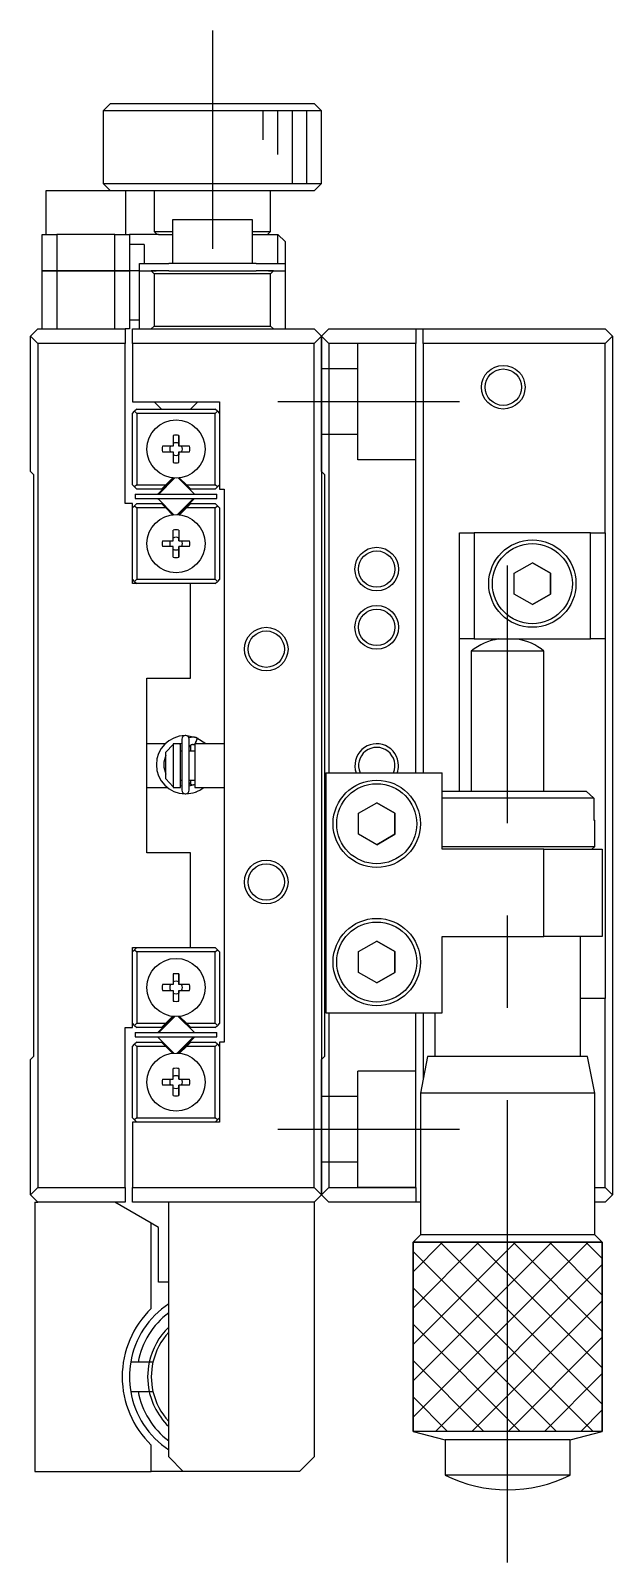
# Model space of a CAD drawing. Extents: x 10 to 427, y 10 to 256.
# Drawn here: x 30.8 to 70.8, y 96.7 to 202 of the extents above; entities that cross this region are included whole.
import ezdxf

# ---------------------------------------------------------------- set-up
doc = ezdxf.new("R2010")
doc.units = 0
doc.linetypes.add('CENTER', pattern=[50.8, 31.75, -6.35, 6.35, -6.35])
doc.linetypes.add('DASHED', pattern=[19.05, 12.7, -6.35])
doc.layers.get('0').update_dxf_attribs({"linetype": 'CONTINUOUS'})
doc.layers.add('CENTER', color=1, linetype='CENTER')

msp = doc.modelspace()

# ---------------------------------------------------------------- linework, layer by layer
at = {"color": 7, "linetype": 'CONTINUOUS'}
for p, q in [((36.26, 197), (35.76, 196.5)), ((36.26, 197), (50.26, 197)), ((50.76, 196.5), (50.26, 197)), ((50.76, 196.5), (35.76, 196.5)), ((35.76, 196.5), (35.76, 191.5)), ((50.76, 191.5), (50.76, 196.5)), ((37.31, 191), (31.81, 191)), ((31.81, 191), (31.81, 188)), ((35.76, 191.5), (50.76, 191.5)), ((35.76, 191.5), (36.26, 191)), ((50.26, 191), (37.31, 191)), ((37.31, 188), (37.31, 191)), ((39.26, 191), (39.26, 188.2)), ((47.26, 188.2), (47.26, 191)), ((50.26, 191), (50.76, 191.5)), ((46.01, 189), (40.51, 189)), ((40.51, 189), (40.51, 186)), ((46.01, 186), (46.01, 189)), ((31.56, 185.5), (31.56, 188)), ((31.56, 188), (32.56, 188)), ((32.56, 188), (32.56, 185.5)), ((36.56, 188), (32.56, 188)), ((36.56, 185.5), (36.56, 188)), ((36.56, 188), (37.56, 188)), ((37.56, 188), (37.56, 185.5)), ((39.56, 188), (37.56, 188)), ((39.26, 188.2), (40.51, 188.2)), ((39.26, 188.2), (39.46, 188)), ((39.56, 188), (40.51, 188)), ((46.01, 188.2), (47.26, 188.2)), ((46.01, 188), (47.76, 188)), ((47.06, 188), (47.26, 188.2)), ((47.76, 186), (47.76, 188)), ((47.76, 188), (48.26, 187.5)), ((48.26, 187.5), (48.26, 186)), ((38.56, 187.3), (37.56, 187.3)), ((38.56, 187.3), (38.56, 186)), ((32.56, 185.5), (31.56, 185.5)), ((31.56, 181.5), (31.56, 185.5)), ((31.56, 185.5), (32.56, 185.5)), ((32.56, 185.5), (36.56, 185.5)), ((32.56, 185.5), (32.56, 181.5)), ((36.56, 185.5), (32.56, 185.5)), ((37.56, 185.5), (36.56, 185.5)), ((36.56, 181.5), (36.56, 185.5)), ((36.56, 185.5), (37.56, 185.5)), ((37.56, 185.5), (37.56, 181.5)), ((38.26, 185.5), (37.56, 185.5)), ((38.26, 185.5), (38.26, 186)), ((38.26, 186), (40.26, 186)), ((38.26, 181.5), (38.26, 185.5)), ((38.26, 185.5), (39.06, 185.5)), ((39.26, 185.3), (39.06, 185.5)), ((39.06, 185.5), (39.39, 185.5)), ((39.39, 185.5), (39.06, 185.5)), ((39.26, 185.3), (39.26, 181.7)), ((47.26, 185.3), (39.26, 185.3)), ((40.26, 185.5), (39.39, 185.5)), ((46.26, 186), (40.26, 186)), ((40.26, 185.5), (46.26, 185.5)), ((46.26, 186), (48.26, 186)), ((47.13, 185.5), (46.26, 185.5)), ((47.13, 185.5), (47.46, 185.5)), ((47.46, 185.5), (47.13, 185.5)), ((47.46, 185.5), (47.26, 185.3)), ((47.26, 181.7), (47.26, 185.3)), ((47.46, 185.5), (48.26, 185.5)), ((48.26, 186), (48.26, 185.5)), ((48.26, 185.5), (48.26, 181.5)), ((38.26, 182.1), (37.56, 182.1)), ((30.76, 181), (31.26, 181.5)), ((31.26, 181.5), (37.26, 181.5)), ((37.56, 181.5), (37.26, 181.5)), ((37.26, 181.5), (37.26, 180.5)), ((37.76, 181.5), (50.26, 181.5)), ((37.76, 180.5), (37.76, 181.5)), ((39.06, 181.5), (39.26, 181.7)), ((39.26, 181.7), (47.26, 181.7)), ((47.26, 181.7), (47.46, 181.5)), ((50.76, 181), (50.26, 181.5)), ((50.76, 181), (51.26, 181.5)), ((51.26, 181.5), (57.26, 181.5)), ((57.26, 181.5), (57.26, 180.5)), ((57.26, 181.5), (57.76, 181.5)), ((57.76, 181.5), (70.26, 181.5)), ((57.76, 180.5), (57.76, 181.5)), ((70.76, 181), (70.26, 181.5)), ((31.26, 180.5), (30.76, 181)), ((30.76, 171.7), (30.76, 181)), ((37.26, 180.5), (31.26, 180.5)), ((31.26, 180.5), (31.26, 122.5)), ((37.26, 169.5), (37.26, 180.5)), ((37.76, 180.5), (37.76, 176.5)), ((50.26, 180.5), (37.76, 180.5)), ((50.26, 180.5), (50.76, 181)), ((50.26, 122.5), (50.26, 180.5)), ((50.76, 181), (50.76, 122)), ((51.26, 180.5), (50.76, 181)), ((50.76, 171.7), (50.76, 181)), ((57.26, 180.5), (51.26, 180.5)), ((51.26, 180.5), (51.26, 151)), ((57.26, 151), (57.26, 180.5)), ((57.76, 180.5), (57.76, 151)), ((70.26, 180.5), (57.76, 180.5)), ((70.26, 180.5), (70.76, 181)), ((70.26, 167.5), (70.26, 180.5)), ((70.76, 181), (70.76, 122)), ((37.76, 176.5), (43.76, 176.5)), ((37.76, 175.7), (37.91, 175.85)), ((38.06, 176), (37.91, 175.85)), ((37.91, 175.85), (38.06, 175.7)), ((38.06, 176), (43.46, 176)), ((39.26, 176.5), (39.51, 176.25)), ((39.51, 176.25), (39.76, 176)), ((41.76, 176), (42.01, 176.25)), ((42.01, 176.25), (42.26, 176.5)), ((43.61, 175.85), (43.46, 176)), ((43.46, 175.7), (43.61, 175.85)), ((43.61, 175.85), (43.76, 175.7)), ((43.76, 176.5), (43.76, 170.5)), ((37.76, 170.8), (37.76, 175.7)), ((43.46, 175.7), (38.06, 175.7)), ((38.06, 175.7), (38.06, 170.8)), ((43.46, 170.8), (43.46, 175.7)), ((40.56, 174.18), (40.56, 173.45)), ((40.96, 173.45), (40.96, 174.18)), ((40.96, 174.18), (40.96, 173.64)), ((40.56, 173.45), (39.83, 173.45)), ((39.83, 173.05), (40.56, 173.05)), ((40.56, 173.05), (40.56, 172.32)), ((40.96, 173.64), (40.96, 173.45)), ((41.69, 173.45), (40.96, 173.45)), ((40.96, 172.32), (40.96, 173.05)), ((40.96, 173.05), (41.69, 173.05)), ((40.96, 173.05), (40.96, 172.86)), ((40.96, 172.32), (40.96, 172.86)), ((30.76, 171.7), (30.96, 171.5)), ((50.76, 171.7), (50.96, 171.5)), ((30.96, 171.5), (30.96, 131.5)), ((37.91, 170.65), (37.76, 170.8)), ((38.06, 170.8), (37.91, 170.65)), ((37.91, 170.65), (38.06, 170.5)), ((38.06, 170.8), (40.06, 170.8)), ((40.59, 171.24), (39.53, 170.18)), ((39.57, 170.15), (40.66, 171.24)), ((39.76, 170.5), (40.06, 170.8)), ((40.06, 170.8), (40.52, 171.26)), ((42, 170.18), (40.94, 171.24)), ((41, 171.26), (41.47, 170.8)), ((41.47, 170.8), (43.46, 170.8)), ((41.47, 170.8), (41.77, 170.5)), ((43.61, 170.65), (43.46, 170.8)), ((43.46, 170.5), (43.61, 170.65)), ((43.76, 170.8), (43.61, 170.65)), ((50.96, 171.5), (50.96, 131.5)), ((37.76, 169.5), (37.26, 169.5)), ((37.76, 164), (37.76, 169.5)), ((38.06, 169.5), (37.91, 169.35)), ((37.96, 170.15), (37.96, 169.85)), ((37.96, 170.15), (43.56, 170.15)), ((37.96, 169.85), (43.56, 169.85)), ((39.76, 170.5), (38.06, 170.5)), ((38.06, 169.5), (39.76, 169.5)), ((39.53, 169.82), (40.59, 168.76)), ((40.06, 169.2), (39.76, 169.5)), ((40.94, 168.76), (42, 169.82)), ((41.96, 169.85), (41.43, 169.33)), ((41.77, 169.5), (41.47, 169.2)), ((43.46, 170.5), (41.77, 170.5)), ((41.77, 169.5), (43.46, 169.5)), ((43.61, 169.35), (43.46, 169.5)), ((43.56, 169.85), (43.56, 170.15)), ((43.76, 170.5), (44.06, 170.5)), ((44.06, 170.5), (44.06, 132.5)), ((37.76, 169.2), (37.91, 169.35)), ((37.91, 169.35), (38.06, 169.2)), ((40.06, 169.2), (38.06, 169.2)), ((38.06, 169.2), (38.06, 164.3)), ((40.52, 168.74), (40.06, 169.2)), ((41.43, 169.33), (40.87, 168.76)), ((41.47, 169.2), (41, 168.74)), ((43.46, 169.2), (41.47, 169.2)), ((43.46, 169.2), (43.61, 169.35)), ((43.46, 164.3), (43.46, 169.2)), ((43.61, 169.35), (43.76, 169.2)), ((43.76, 169.2), (43.76, 164.3)), ((40.56, 166.95), (40.56, 167.68)), ((40.96, 167.68), (40.96, 166.95)), ((40.96, 167.68), (40.96, 167.14)), ((60.26, 160.2), (60.26, 167.5)), ((60.26, 167.5), (61.26, 167.5)), ((61.26, 167.5), (61.26, 160.2)), ((69.26, 167.5), (61.26, 167.5)), ((69.26, 160.2), (69.26, 167.5)), ((69.26, 167.5), (70.26, 167.5)), ((70.26, 167.5), (70.26, 160.2)), ((39.83, 166.95), (40.56, 166.95)), ((40.56, 166.55), (39.83, 166.55)), ((40.56, 165.82), (40.56, 166.55)), ((40.96, 166.95), (40.96, 167.14)), ((40.96, 166.95), (41.69, 166.95)), ((40.96, 166.55), (40.96, 165.82)), ((41.69, 166.55), (40.96, 166.55)), ((40.96, 166.36), (40.96, 166.55)), ((40.96, 165.82), (40.96, 166.36)), ((64.01, 164.72), (65.26, 165.44)), ((65.26, 165.44), (66.51, 164.72)), ((66.51, 164.72), (65.26, 165.44)), ((37.91, 164.15), (37.76, 164.3)), ((38.06, 164.3), (37.91, 164.15)), ((38.06, 164.3), (43.46, 164.3)), ((43.61, 164.15), (43.46, 164.3)), ((43.76, 164.3), (43.61, 164.15)), ((64.01, 163.28), (64.01, 164.72)), ((66.51, 164.72), (66.51, 163.28)), ((66.51, 163.28), (66.51, 164.72)), ((41.76, 164), (37.76, 164)), ((37.91, 164.15), (38.06, 164)), ((43.46, 164), (41.76, 164)), ((41.76, 157.5), (41.76, 164)), ((43.46, 164), (43.61, 164.15)), ((65.26, 162.56), (64.01, 163.28)), ((66.51, 163.28), (65.26, 162.56)), ((65.26, 162.56), (66.51, 163.28)), ((61.26, 160.2), (60.26, 160.2)), ((60.26, 149.75), (60.26, 160.2)), ((61.26, 160.2), (69.26, 160.2)), ((70.26, 160.2), (69.26, 160.2)), ((70.26, 160.2), (70.26, 135.5)), ((64.65, 159.37), (61.06, 159.37)), ((61.06, 159.37), (61.06, 149.75)), ((66.06, 159.37), (64.65, 159.37)), ((66.06, 149.75), (66.06, 159.37)), ((38.76, 157.5), (41.76, 157.5)), ((38.76, 145.5), (38.76, 157.5)), ((40.03, 153), (38.76, 153)), ((40.06, 152.42), (40.56, 152.95)), ((40.56, 153), (40.56, 152.95)), ((41.06, 153), (40.56, 153)), ((40.56, 152.95), (40.56, 150.05)), ((41, 153), (41.17, 153.04)), ((41.06, 150), (41.06, 153)), ((41.17, 153.31), (41.17, 149.81)), ((42.21, 153.39), (41.44, 153.56)), ((41.66, 153.41), (41.64, 153.41)), ((41.7, 153.42), (41.66, 153.41)), ((41.67, 149.81), (41.67, 153.31)), ((41.67, 152.77), (41.68, 152.78)), ((41.67, 152.75), (41.67, 152.77)), ((41.67, 152.74), (41.67, 152.75)), ((41.67, 152.73), (41.67, 152.74)), ((41.67, 152.72), (41.67, 152.73)), ((41.67, 152.71), (41.67, 152.72)), ((41.68, 152.8), (41.69, 152.81)), ((41.68, 152.79), (41.68, 152.8)), ((41.68, 152.78), (41.68, 152.79)), ((41.69, 152.82), (41.7, 152.83)), ((41.69, 152.81), (41.69, 152.82)), ((41.73, 153.43), (41.7, 153.42)), ((41.7, 152.83), (41.71, 152.84)), ((41.71, 152.85), (41.72, 152.86)), ((41.71, 152.84), (41.71, 152.85)), ((41.72, 152.86), (41.73, 152.87)), ((41.77, 153.44), (41.73, 153.43)), ((41.73, 152.87), (41.74, 152.88)), ((41.74, 152.88), (41.75, 152.89)), ((41.75, 152.9), (41.76, 152.91)), ((41.75, 152.89), (41.75, 152.9)), ((41.76, 152.91), (41.77, 152.91)), ((41.76, 152.9), (41.76, 152.5)), ((41.81, 153.45), (41.77, 153.44)), ((41.77, 152.91), (41.78, 152.92)), ((41.78, 152.92), (41.8, 152.93)), ((41.8, 152.93), (41.81, 152.93)), ((41.84, 153.45), (41.81, 153.45)), ((41.81, 152.93), (41.82, 152.94)), ((41.82, 152.94), (41.83, 152.94)), ((41.83, 152.94), (41.84, 152.94)), ((41.88, 153.45), (41.84, 153.45)), ((41.84, 152.94), (41.85, 152.95)), ((41.85, 152.95), (41.86, 152.95)), ((41.86, 152.95), (41.88, 152.95)), ((41.92, 153.46), (41.88, 153.45)), ((41.88, 152.95), (41.89, 152.95)), ((41.89, 152.95), (41.9, 152.96)), ((41.9, 152.96), (41.91, 152.96)), ((41.91, 152.96), (41.93, 152.95)), ((41.95, 153.45), (41.92, 153.46)), ((41.93, 152.95), (41.94, 152.95)), ((41.94, 152.95), (41.95, 152.95)), ((41.99, 153.45), (41.95, 153.45)), ((41.95, 152.95), (41.96, 152.95)), ((41.96, 152.95), (41.98, 152.95)), ((41.98, 152.95), (41.99, 152.94)), ((42.03, 153.45), (41.99, 153.45)), ((41.99, 152.94), (42, 152.94)), ((42, 152.94), (42.01, 152.94)), ((42.02, 152.93), (42.01, 152.94)), ((42.01, 152.94), (42.06, 152.91)), ((42.02, 152.94), (42.01, 152.94)), ((42.01, 152.94), (42.01, 152.94)), ((42.01, 152.94), (42.01, 152.94)), ((42.07, 153), (42.02, 152.93)), ((42.03, 152.95), (42.02, 152.95)), ((42.02, 152.95), (42.02, 152.94)), ((42.06, 153.44), (42.03, 153.45)), ((42.04, 152.97), (42.03, 152.96)), ((42.03, 152.96), (42.03, 152.95)), ((42.05, 152.98), (42.04, 152.97)), ((42.06, 153), (42.05, 152.99)), ((42.05, 152.99), (42.05, 152.98)), ((42.1, 153.43), (42.06, 153.44)), ((42.07, 153.02), (42.06, 153)), ((42.06, 153), (42.06, 150)), ((44.06, 153), (42.06, 153)), ((42.21, 153.39), (42.07, 153)), ((42.08, 153.04), (42.07, 153.03)), ((42.07, 153.03), (42.07, 153.02)), ((42.09, 153.06), (42.08, 153.04)), ((42.1, 153.08), (42.09, 153.06)), ((42.14, 153.42), (42.1, 153.43)), ((42.11, 153.09), (42.1, 153.08)), ((42.12, 153.13), (42.11, 153.11)), ((42.11, 153.11), (42.11, 153.09)), ((42.13, 153.15), (42.12, 153.13)), ((42.14, 153.16), (42.13, 153.15)), ((42.17, 153.41), (42.14, 153.42)), ((42.15, 153.18), (42.14, 153.16)), ((42.16, 153.22), (42.15, 153.2)), ((42.15, 153.2), (42.15, 153.18)), ((42.17, 153.24), (42.16, 153.22)), ((42.2, 153.4), (42.17, 153.41)), ((42.18, 153.27), (42.17, 153.25)), ((42.17, 153.25), (42.17, 153.24)), ((42.19, 153.3), (42.18, 153.29)), ((42.18, 153.29), (42.18, 153.27)), ((42.2, 153.33), (42.19, 153.31)), ((42.19, 153.31), (42.19, 153.3)), ((42.2, 153.4), (42.2, 153.39)), ((42.8, 153), (42.2, 153.39)), ((42.2, 153.39), (42.21, 153.39)), ((42.21, 153.37), (42.2, 153.36)), ((42.2, 153.36), (42.2, 153.35)), ((42.2, 153.35), (42.2, 153.34)), ((42.2, 153.34), (42.2, 153.33)), ((42.28, 153.36), (42.21, 153.39)), ((42.21, 153.39), (42.21, 153.39)), ((42.21, 153.39), (42.21, 153.39)), ((42.21, 153.39), (42.21, 153.38)), ((42.21, 153.38), (42.21, 153.38)), ((42.21, 153.38), (42.21, 153.37)), ((40.06, 150.58), (40.06, 152.42)), ((41.17, 152.5), (41.06, 152.5)), ((41.17, 152.5), (41.06, 152.5)), ((42.06, 152.5), (41.67, 152.5)), ((41.76, 152.5), (41.67, 152.5)), ((40.56, 150.05), (40.06, 150.58)), ((51.06, 151), (51.06, 134.5)), ((51.06, 151), (59.06, 151)), ((59.06, 145.75), (59.06, 151)), ((38.76, 150), (40.16, 150)), ((40.56, 150.05), (40.56, 150)), ((40.56, 150), (41.06, 150)), ((41.06, 150.5), (41.17, 150.5)), ((41.06, 150.5), (41.17, 150.5)), ((41.17, 150.08), (41.06, 150.1)), ((41.67, 150.5), (42.06, 150.5)), ((41.67, 150.5), (41.76, 150.5)), ((41.67, 150.4), (41.67, 150.41)), ((41.67, 150.39), (41.67, 150.4)), ((41.67, 150.38), (41.67, 150.39)), ((41.67, 150.37), (41.67, 150.38)), ((41.67, 150.36), (41.67, 150.37)), ((41.67, 150.34), (41.67, 150.36)), ((41.68, 150.33), (41.67, 150.34)), ((42.06, 150.2), (41.67, 150.08)), ((41.68, 150.32), (41.68, 150.33)), ((41.69, 150.31), (41.68, 150.32)), ((41.69, 150.3), (41.69, 150.31)), ((41.7, 150.29), (41.69, 150.3)), ((41.7, 150.28), (41.7, 150.29)), ((41.71, 150.27), (41.7, 150.28)), ((41.72, 150.26), (41.71, 150.27)), ((41.72, 150.25), (41.72, 150.26)), ((41.73, 150.24), (41.72, 150.25)), ((41.74, 150.23), (41.73, 150.24)), ((41.75, 150.22), (41.74, 150.23)), ((41.76, 150.21), (41.75, 150.22)), ((41.76, 150.5), (41.76, 150.21)), ((41.77, 150.2), (41.76, 150.21)), ((41.78, 150.2), (41.77, 150.2)), ((41.79, 150.19), (41.78, 150.2)), ((41.8, 150.19), (41.79, 150.19)), ((41.81, 150.18), (41.8, 150.19)), ((41.82, 150.17), (41.81, 150.18)), ((41.84, 150.17), (41.82, 150.17)), ((41.85, 150.17), (41.84, 150.17)), ((41.86, 150.16), (41.85, 150.17)), ((41.87, 150.16), (41.86, 150.16)), ((41.88, 150.16), (41.87, 150.16)), ((41.9, 150.16), (41.88, 150.16)), ((41.91, 150.16), (41.9, 150.16)), ((41.92, 150.16), (41.91, 150.16)), ((41.93, 150.16), (41.92, 150.16)), ((41.95, 150.16), (41.93, 150.16)), ((41.96, 150.16), (41.95, 150.16)), ((41.97, 150.17), (41.96, 150.16)), ((41.98, 150.17), (41.97, 150.17)), ((41.99, 150.17), (41.98, 150.17)), ((42.01, 150.18), (41.99, 150.17)), ((42.01, 150.18), (42, 150.18)), ((42.01, 150.18), (42.01, 150.18)), ((42.06, 150), (44.06, 150)), ((42.14, 149.69), (42.14, 149.7)), ((42.14, 149.7), (42.14, 149.7)), ((42.14, 149.7), (42.14, 149.7)), ((42.14, 149.7), (42.14, 149.7)), ((42.14, 149.7), (42.15, 149.7)), ((42.15, 149.7), (42.15, 149.7)), ((42.15, 149.7), (42.15, 149.7)), ((42.15, 149.7), (42.15, 149.7)), ((42.15, 149.7), (42.16, 149.7)), ((42.16, 149.7), (42.2, 149.72)), ((42.2, 149.72), (42.2, 149.72)), ((42.2, 149.72), (42.2, 149.72)), ((42.2, 149.72), (42.2, 149.72)), ((59.06, 149.75), (68.97, 149.75)), ((68.97, 149.75), (69.48, 149.25)), ((53.31, 148.22), (54.56, 148.94)), ((54.56, 148.94), (55.81, 148.22)), ((55.81, 148.22), (54.56, 148.94)), ((69.48, 149.25), (59.06, 149.25)), ((69.48, 149.25), (69.48, 147.75)), ((53.31, 146.78), (53.31, 148.22)), ((55.81, 148.22), (55.81, 146.78)), ((55.81, 146.78), (55.81, 148.22)), ((69.48, 147.75), (69.56, 147.75)), ((69.56, 145.95), (69.56, 147.75)), ((54.56, 146.06), (53.31, 146.78)), ((55.81, 146.78), (54.56, 146.06)), ((54.56, 146.06), (55.81, 146.78)), ((41.76, 145.5), (38.76, 145.5)), ((41.76, 139), (41.76, 145.5)), ((59.06, 145.95), (69.56, 145.95)), ((66.06, 145.75), (59.06, 145.75)), ((66.06, 139.75), (66.06, 145.75)), ((66.06, 145.75), (70.06, 145.75)), ((69.36, 145.75), (69.56, 145.95)), ((70.06, 145.75), (70.06, 139.75)), ((37.76, 139), (41.76, 139)), ((37.76, 133.5), (37.76, 139)), ((38.06, 139), (37.91, 138.85)), ((41.76, 139), (43.46, 139)), ((43.61, 138.85), (43.46, 139)), ((53.31, 138.72), (54.56, 139.44)), ((54.56, 139.44), (55.81, 138.72)), ((55.81, 138.72), (54.56, 139.44)), ((59.06, 134.5), (59.06, 139.75)), ((59.06, 139.75), (66.06, 139.75)), ((70.06, 139.75), (66.06, 139.75)), ((68.56, 131.5), (68.56, 139.75)), ((37.76, 138.7), (37.91, 138.85)), ((37.91, 138.85), (38.06, 138.7)), ((43.46, 138.7), (38.06, 138.7)), ((38.06, 138.7), (38.06, 133.8)), ((43.46, 138.7), (43.61, 138.85)), ((43.46, 133.8), (43.46, 138.7)), ((43.61, 138.85), (43.76, 138.7)), ((43.76, 138.7), (43.76, 133.8)), ((53.31, 137.28), (53.31, 138.72)), ((55.81, 138.72), (55.81, 137.28)), ((55.81, 137.28), (55.81, 138.72)), ((40.56, 137.18), (40.56, 136.45)), ((40.96, 136.45), (40.96, 137.18)), ((40.96, 137.18), (40.96, 136.64)), ((54.56, 136.56), (53.31, 137.28)), ((55.81, 137.28), (54.56, 136.56)), ((54.56, 136.56), (55.81, 137.28)), ((40.56, 136.45), (39.83, 136.45)), ((39.83, 136.05), (40.56, 136.05)), ((40.56, 136.05), (40.56, 135.32)), ((40.96, 136.64), (40.96, 136.45)), ((41.69, 136.45), (40.96, 136.45)), ((40.96, 135.32), (40.96, 136.05)), ((40.96, 136.05), (41.69, 136.05)), ((40.96, 136.05), (40.96, 135.86)), ((40.96, 135.32), (40.96, 135.86)), ((70.26, 135.5), (68.56, 135.5)), ((70.26, 122.5), (70.26, 135.5)), ((37.91, 133.65), (37.76, 133.8)), ((38.06, 133.8), (37.91, 133.65)), ((38.06, 133.8), (40.06, 133.8)), ((40.59, 134.24), (39.53, 133.18)), ((39.57, 133.15), (40.09, 133.67)), ((39.76, 133.5), (40.06, 133.8)), ((40.06, 133.8), (40.52, 134.26)), ((40.09, 133.67), (40.66, 134.24)), ((42, 133.18), (40.94, 134.24)), ((41, 134.26), (41.47, 133.8)), ((41.47, 133.8), (43.46, 133.8)), ((41.47, 133.8), (41.77, 133.5)), ((43.61, 133.65), (43.46, 133.8)), ((43.76, 133.8), (43.61, 133.65)), ((51.06, 134.5), (59.06, 134.5)), ((51.26, 134.5), (51.26, 122.5)), ((57.26, 122.5), (57.26, 134.5)), ((57.76, 134.5), (57.76, 130)), ((58.56, 134.5), (58.56, 131.5)), ((37.26, 133.5), (37.76, 133.5)), ((37.26, 122.5), (37.26, 133.5)), ((37.91, 133.65), (38.06, 133.5)), ((37.96, 133.15), (37.96, 132.85)), ((37.96, 133.15), (43.56, 133.15)), ((37.96, 132.85), (43.56, 132.85)), ((39.76, 133.5), (38.06, 133.5)), ((39.53, 132.82), (40.59, 131.76)), ((41.96, 132.85), (40.87, 131.76)), ((40.94, 131.76), (42, 132.82)), ((43.46, 133.5), (41.77, 133.5)), ((43.46, 133.5), (43.61, 133.65)), ((43.56, 132.85), (43.56, 133.15)), ((37.76, 132.2), (37.91, 132.35)), ((37.76, 127.3), (37.76, 132.2)), ((38.06, 132.5), (37.91, 132.35)), ((37.91, 132.35), (38.06, 132.2)), ((38.06, 132.5), (39.76, 132.5)), ((38.06, 132.2), (38.06, 127.3)), ((40.06, 132.2), (38.06, 132.2)), ((40.06, 132.2), (39.76, 132.5)), ((40.52, 131.74), (40.06, 132.2)), ((41.47, 132.2), (41, 131.74)), ((41.77, 132.5), (41.47, 132.2)), ((43.46, 132.2), (41.47, 132.2)), ((41.77, 132.5), (43.46, 132.5)), ((43.61, 132.35), (43.46, 132.5)), ((43.46, 132.2), (43.61, 132.35)), ((43.46, 127.3), (43.46, 132.2)), ((43.61, 132.35), (43.76, 132.2)), ((43.76, 132.5), (43.76, 127)), ((44.06, 132.5), (43.76, 132.5)), ((30.96, 131.5), (30.76, 131.3)), ((30.76, 122), (30.76, 131.3)), ((40.56, 129.95), (40.56, 130.68)), ((40.96, 130.68), (40.96, 129.95)), ((40.96, 130.68), (40.96, 130.14)), ((50.96, 131.5), (50.76, 131.3)), ((50.76, 122), (50.76, 131.3)), ((58.06, 131.5), (57.56, 129)), ((65.95, 131.5), (58.06, 131.5)), ((69.06, 131.5), (65.95, 131.5)), ((69.56, 129), (69.06, 131.5)), ((39.83, 129.95), (40.56, 129.95)), ((40.56, 129.55), (39.83, 129.55)), ((40.56, 128.82), (40.56, 129.55)), ((40.96, 129.95), (40.96, 130.14)), ((40.96, 129.95), (41.69, 129.95)), ((40.96, 129.55), (40.96, 128.82)), ((41.69, 129.55), (40.96, 129.55)), ((40.96, 129.36), (40.96, 129.55)), ((40.96, 128.82), (40.96, 129.36)), ((66.17, 129), (57.56, 129)), ((57.56, 129), (57.56, 119.25)), ((69.56, 129), (66.17, 129)), ((69.56, 119.25), (69.56, 129)), ((37.91, 127.15), (37.76, 127.3)), ((43.76, 127), (37.76, 127)), ((37.76, 127), (37.76, 122.5)), ((38.06, 127.3), (37.91, 127.15)), ((37.91, 127.15), (38.06, 127)), ((38.06, 127.3), (43.46, 127.3)), ((43.61, 127.15), (43.46, 127.3)), ((43.46, 127), (43.61, 127.15)), ((43.76, 127.3), (43.61, 127.15)), ((30.76, 122), (31.26, 122.5)), ((31.26, 122.5), (37.26, 122.5)), ((37.26, 122.5), (37.26, 121.5)), ((37.76, 121.5), (37.76, 122.5)), ((37.76, 122.5), (50.26, 122.5)), ((50.76, 122), (50.26, 122.5)), ((50.76, 122), (51.26, 122.5)), ((51.26, 122.5), (57.26, 122.5)), ((57.26, 122.5), (57.26, 121.5)), ((69.56, 122.5), (70.26, 122.5)), ((70.76, 122), (70.26, 122.5)), ((31.26, 121.5), (30.76, 122)), ((31.06, 121.5), (31.06, 103)), ((31.06, 121.5), (31.26, 121.5)), ((37.26, 121.5), (31.26, 121.5)), ((39.06, 120.06), (36.56, 121.5)), ((50.26, 121.5), (37.76, 121.5)), ((40.26, 104), (40.26, 121.5)), ((50.26, 121.5), (50.76, 122)), ((50.26, 121.5), (50.26, 104)), ((51.26, 121.5), (50.76, 122)), ((57.26, 121.5), (51.26, 121.5)), ((57.56, 121.5), (57.26, 121.5)), ((70.26, 121.5), (69.56, 121.5)), ((70.26, 121.5), (70.76, 122)), ((39.06, 114.19), (39.06, 120.06)), ((39.56, 119.77), (39.06, 120.06)), ((39.56, 116), (39.56, 119.77)), ((57.56, 119.25), (57.06, 118.75)), ((66.17, 119.25), (57.56, 119.25)), ((69.56, 119.25), (66.17, 119.25)), ((70.06, 118.75), (69.56, 119.25)), ((66.38, 118.75), (57.06, 118.75)), ((57.06, 118.75), (57.06, 105.75)), ((57.06, 105.75), (57.06, 118.75)), ((57.06, 118.75), (70.06, 118.75)), ((70.06, 118.75), (66.38, 118.75)), ((70.06, 105.75), (70.06, 118.75)), ((70.06, 118.75), (70.06, 105.75)), ((40.26, 116), (39.56, 116)), ((38.15, 110.5), (37.65, 110.5)), ((38.92, 110.5), (37.65, 110.5)), ((38.92, 110.5), (38.15, 110.5)), ((39.18, 110.5), (38.92, 110.5)), ((37.65, 108.5), (38.15, 108.5)), ((38.15, 108.5), (38.92, 108.5)), ((38.92, 108.5), (39.18, 108.5)), ((66.38, 105.75), (57.06, 105.75)), ((57.06, 105.75), (59.26, 105.16)), ((70.06, 105.75), (57.06, 105.75)), ((70.06, 105.75), (66.38, 105.75)), ((67.86, 105.16), (70.06, 105.75)), ((39.06, 103), (39.06, 104.81)), ((65.43, 105.16), (59.26, 105.16)), ((59.26, 105.16), (59.26, 102.75)), ((67.86, 105.16), (65.43, 105.16)), ((67.86, 102.75), (67.86, 105.16)), ((40.26, 104), (41.26, 103)), ((49.26, 103), (50.26, 104)), ((31.06, 103), (39.06, 103)), ((41.26, 103), (39.06, 103)), ((49.26, 103), (41.26, 103)), ((65.43, 102.75), (59.26, 102.75)), ((67.86, 102.75), (65.43, 102.75))]:
    msp.add_line(p, q, dxfattribs=at)
at = {"color": 3, "linetype": 'CONTINUOUS'}
for p, q in [((46.76, 194.5), (46.76, 196.5)), ((47.76, 193.5), (47.76, 196.5)), ((48.76, 191.5), (48.76, 196.5)), ((49.76, 191.5), (49.76, 196.5)), ((59.09, 118.75), (57.06, 116.72)), ((61.59, 118.75), (57.06, 114.22)), ((64.09, 118.75), (57.06, 111.72)), ((66.59, 118.75), (57.06, 109.22)), ((69.09, 118.75), (57.06, 106.72)), ((57.06, 118.12), (69.43, 105.75)), ((58.93, 118.75), (70.06, 107.62)), ((61.43, 118.75), (70.06, 110.12)), ((63.93, 118.75), (70.06, 112.62)), ((66.43, 118.75), (70.06, 115.12)), ((68.93, 118.75), (70.06, 117.62)), ((70.06, 117.22), (58.59, 105.75)), ((57.06, 115.62), (66.93, 105.75)), ((70.06, 114.72), (61.09, 105.75)), ((57.06, 113.12), (64.43, 105.75)), ((70.06, 112.22), (63.59, 105.75)), ((57.06, 110.62), (61.93, 105.75)), ((70.06, 109.72), (66.09, 105.75)), ((57.06, 108.12), (59.43, 105.75)), ((70.06, 107.22), (68.59, 105.75))]:
    msp.add_line(p, q, dxfattribs=at)
at = {"color": 3, "linetype": 'DASHED'}
for p, q in [((53.26, 172.5), (53.26, 180.5)), ((57.26, 180.5), (53.26, 180.5)), ((53.26, 178.75), (50.76, 178.75)), ((53.26, 174.25), (50.76, 174.25)), ((57.26, 172.5), (53.26, 172.5)), ((53.26, 122.5), (53.26, 130.5)), ((57.26, 130.5), (53.26, 130.5)), ((53.26, 128.75), (50.76, 128.75)), ((53.26, 124.25), (50.76, 124.25)), ((57.26, 122.5), (53.26, 122.5))]:
    msp.add_line(p, q, dxfattribs=at)
at = {"color": 3, "linetype": 'CONTINUOUS'}
for centre in [(63.26, 177.5), (54.56, 165), (54.56, 161), (46.96, 159.5), (46.96, 143.5)]:
    msp.add_circle(centre, 1.5, dxfattribs=at)
at = {"color": 7, "linetype": 'CONTINUOUS'}
for centre, radius in [((63.26, 177.5), 1.25), ((40.76, 173.25), 2), ((40.76, 166.75), 2), ((65.26, 164), 3), ((65.26, 164), 2.75), ((54.56, 165), 1.25), ((54.56, 161), 1.25), ((46.96, 159.5), 1.25), ((54.56, 147.5), 3), ((54.56, 147.5), 2.75), ((46.96, 143.5), 1.25), ((54.56, 138), 3), ((54.56, 138), 2.75), ((40.76, 136.25), 2), ((40.76, 129.75), 2)]:
    msp.add_circle(centre, radius, dxfattribs=at)
for centre, radius, start, end in [((40.76, 173.25), 0.95, 77.8468, 102.1532), ((40.76, 173.25), 0.435, 62.6335, 117.3665), ((40.76, 173.25), 0.95, 167.8468, 192.1532), ((40.76, 173.25), 0.435, 152.6335, 207.3665), ((40.76, 173.25), 0.435, 242.6335, 297.3665), ((40.76, 173.25), 0.435, 332.6335, 27.3665), ((40.76, 173.25), 0.95, 347.8468, 12.1532), ((40.76, 173.25), 0.95, 257.8468, 282.1532), ((40.73, 171.1), 0.2, 126.858, 135), ((40.8, 171.1), 0.2, 128.7388, 135), ((40.8, 171.1), 0.2, 45, 53.142), ((39.67, 170.04), 0.2, 135, 145.0247), ((39.67, 169.96), 0.2, 214.9753, 225), ((41.86, 170.04), 0.2, 34.9753, 45), ((41.86, 169.96), 0.2, 315, 325.0247), ((40.73, 168.9), 0.2, 225, 233.142), ((40.73, 168.9), 0.2, 308.7388, 315), ((40.8, 168.9), 0.2, 306.858, 315), ((40.76, 166.75), 0.95, 77.8468, 102.1532), ((40.76, 166.75), 0.95, 167.8468, 192.1532), ((40.76, 166.75), 0.435, 152.6335, 207.3665), ((40.76, 166.75), 0.435, 62.6335, 117.3665), ((40.76, 166.75), 0.435, 242.6335, 297.3665), ((40.76, 166.75), 0.435, 332.6335, 27.3665), ((40.76, 166.75), 0.95, 347.8468, 12.1532), ((40.76, 166.75), 0.95, 257.8468, 282.1532), ((63.56, 156.25), 4, 99.068, 128.6822), ((63.56, 156.25), 4, 51.3178, 80.488), ((41.41, 151.56), 2, 90.8493, 269.2017), ((41.41, 153.31), 0.25, 0, 180), ((54.56, 151.5), 1.25, 336.4218, 203.5782), ((41.42, 151.56), 1.5, 154.3105, 205.6948), ((41.41, 149.81), 0.25, 180, 0), ((41.41, 151.56), 2, 270.943, 308.7585), ((40.76, 136.25), 0.95, 77.8468, 102.1532), ((40.76, 136.25), 0.95, 167.8468, 192.1532), ((40.76, 136.25), 0.435, 152.6335, 207.3665), ((40.76, 136.25), 0.435, 62.6335, 117.3665), ((40.76, 136.25), 0.435, 242.6335, 297.3665), ((40.76, 136.25), 0.435, 332.6335, 27.3665), ((40.76, 136.25), 0.95, 347.8468, 12.1532), ((40.76, 136.25), 0.95, 257.8468, 282.1532), ((40.73, 134.1), 0.2, 126.858, 135), ((40.8, 134.1), 0.2, 128.7388, 135), ((40.8, 134.1), 0.2, 45, 53.142), ((39.67, 133.04), 0.2, 135, 145.0247), ((39.67, 132.96), 0.2, 214.9753, 225), ((41.86, 133.04), 0.2, 34.9753, 45), ((41.86, 132.96), 0.2, 315, 325.0247), ((40.73, 131.9), 0.2, 225, 233.142), ((40.73, 131.9), 0.2, 308.7388, 315), ((40.8, 131.9), 0.2, 306.858, 315), ((40.76, 129.75), 0.95, 77.8468, 102.1532), ((40.76, 129.75), 0.95, 167.8468, 192.1532), ((40.76, 129.75), 0.435, 152.6335, 207.3665), ((40.76, 129.75), 0.435, 62.6335, 117.3665), ((40.76, 129.75), 0.435, 332.6335, 27.3665), ((40.76, 129.75), 0.95, 347.8468, 12.1532), ((40.76, 129.75), 0.435, 242.6335, 297.3665), ((40.76, 129.75), 0.95, 257.8468, 282.1532), ((43.56, 109.5), 6.5, 133.8131, 226.1869), ((43.56, 109.5), 6, 123.367, 170.4059), ((43.56, 109.5), 5.5, 126.8699, 169.5243), ((43.56, 109.5), 4.75, 134.0063, 167.8468), ((43.56, 109.5), 4.5, 137.1666, 167.1604), ((43.56, 109.5), 6, 170.4059, 189.5941), ((43.56, 109.5), 4.75, 167.8468, 192.1532), ((43.56, 109.5), 6, 189.5941, 236.633), ((43.56, 109.5), 5.5, 190.4757, 233.1301), ((43.56, 109.5), 4.75, 192.1532, 205.7091), ((43.56, 109.5), 4.5, 192.8396, 222.8334), ((43.56, 109.5), 4.75, 205.7091, 225.9937), ((63.56, 111.49), 9.75, 243.8162, 296.1838)]:
    msp.add_arc(centre, radius, start, end, dxfattribs=at)
at = {"color": 3, "linetype": 'CONTINUOUS'}
for centre, radius, start, end in [((54.56, 151.5), 1.5, 0, 199.4712), ((54.56, 151.5), 1.5, 340.5288, 0), ((43.56, 109.5), 4.75, 134.0063, 167.8468), ((43.56, 109.5), 4.5, 137.1666, 167.1604), ((43.56, 109.5), 4.5, 167.1604, 192.8396), ((43.56, 109.5), 4.75, 192.1532, 205.7091), ((43.56, 109.5), 4.5, 192.8396, 222.8334), ((43.56, 109.5), 4.75, 205.7091, 225.9937)]:
    msp.add_arc(centre, radius, start, end, dxfattribs=at)
at = {"layer": 'CENTER', "color": 1, "linetype": 'CENTER'}
for p, q in [((43.26, 202), (43.26, 187)), ((60.26, 176.5), (47.76, 176.5)), ((63.56, 96.75), (63.56, 165.25)), ((60.26, 126.5), (47.76, 126.5))]:
    msp.add_line(p, q, dxfattribs=at)

doc.saveas('drawing.dxf')
